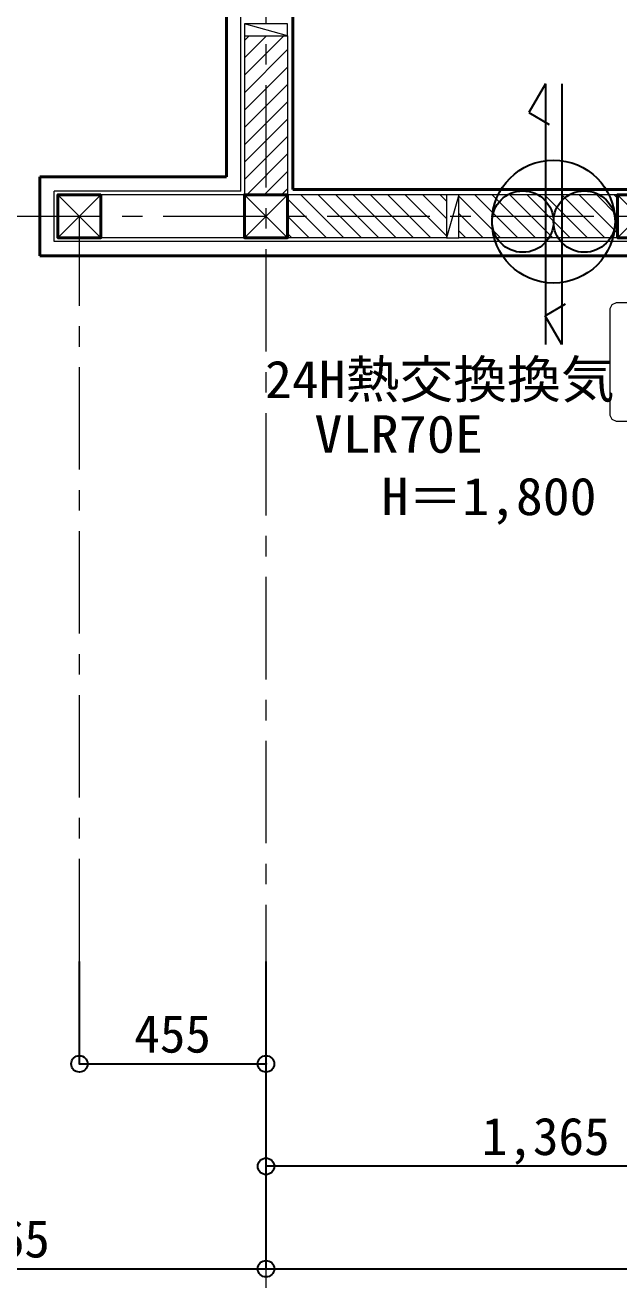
# Model space of a CAD drawing. Units: millimetres at full size, sheet at 1:50. Extents: x -21826 to 54909, y -26252 to 22610.
# Drawn here: x -4379 to -2931, y 10352 to 13414 of the extents above; entities that cross this region are included whole.
import ezdxf
from ezdxf.enums import TextEntityAlignment as Align

# ---------------------------------------------------------------- set-up
doc = ezdxf.new("R2010")
doc.units = ezdxf.units.MM
doc.header["$LTSCALE"] = 50
doc.header["$PDMODE"] = 32
doc.header["$PDSIZE"] = 40
doc.linetypes.add('CHAIN1', pattern=[8, 5, -1, 1, -1])
for name, color, linetype, lineweight in [('3-1_通り芯・通り番号', 7, 'Continuous', 25), ('3-2_柱(黄)', 4, 'Continuous', 9), ('3-3_仕上線(黄)', 3, 'Continuous', 40), ('3-4_下地・間柱(水色)', 4, 'Continuous', 9), ('3-6_住宅設備・造作', 4, 'Continuous', 9), ('3-8_ハッチング', 4, 'Continuous', 9), ('3-9_建築設備', 5, 'Continuous', 25), ('3-F_寸法・方位', 7, 'Continuous', 25)]:
    doc.layers.add(name, color=color, linetype=linetype, lineweight=lineweight)
doc.styles.add('ＭＳ ゴシック', font='')
doc.styles.get('ＭＳ ゴシック').set_extended_font_data('MS Gothic')

msp = doc.modelspace()

# ---------------------------------------------------------------- linework, layer by layer
at = {"layer": '3-1_通り芯・通り番号', "color": 1, "linetype": 'CHAIN1', "lineweight": 18}
for p, q in [((-3791.26, 10217.22), (-3791.26, 22010.74)), ((-7242.18, 12947.22), (7013.44, 12947.22)), ((-4246.26, 11129.03), (-4246.26, 12947.22))]:
    msp.add_line(p, q, dxfattribs=at)
at = {"layer": '3-2_柱(黄)'}
for p, q in [((-4193.76, 12894.72), (-4298.76, 12999.72)), ((-4193.76, 12999.72), (-4298.76, 12894.72)), ((-3738.76, 12894.72), (-3843.76, 12999.72)), ((-3738.76, 12999.72), (-3843.76, 12894.72)), ((-2828.76, 12894.72), (-2933.76, 12999.72)), ((-2933.76, 12894.72), (-2828.76, 12999.72))]:
    msp.add_line(p, q, dxfattribs=at)
at = {"layer": '3-2_柱(黄)', "color": 3, "lineweight": 40}
for points in [[(-4193.76, 12999.72), (-4298.76, 12999.72), (-4298.76, 12894.72), (-4193.76, 12894.72)], [(-3738.76, 12999.72), (-3843.76, 12999.72), (-3843.76, 12894.72), (-3738.76, 12894.72)], [(-2828.76, 12894.72), (-2828.76, 12999.72), (-2933.76, 12999.72), (-2933.76, 12894.72)]]:
    msp.add_lwpolyline(points, close=True, dxfattribs=at)
at = {"layer": '3-3_仕上線(黄)'}
for p, q in [((-3887.76, 13043.72), (-3887.76, 13857.22)), ((-3726.26, 13012.22), (-3726.26, 13857.22)), ((-3887.76, 13043.72), (-4342.76, 13043.72)), ((-4342.76, 12850.72), (-4342.76, 13043.72)), ((-2881.26, 13012.22), (-3726.26, 13012.22)), ((-3791.26, 12850.72), (-4342.76, 12850.72)), ((-2881.26, 12850.72), (-3791.26, 12850.72))]:
    msp.add_line(p, q, dxfattribs=at)
at = {"layer": '3-4_下地・間柱(水色)'}
for p, q in [((-3852.76, 13008.72), (-3852.76, 13857.22)), ((-3738.76, 13387.22), (-3843.76, 13417.22)), ((-3843.76, 13387.22), (-3843.76, 12999.72)), ((-3738.76, 13387.22), (-3738.76, 12999.72)), ((-3852.76, 13008.72), (-4307.76, 13008.72)), ((-4307.76, 12885.72), (-4307.76, 13008.72)), ((-3843.76, 12999.72), (-4193.76, 12999.72)), ((-3351.26, 12999.72), (-3738.76, 12999.72)), ((-3321.26, 12999.72), (-3351.26, 12894.72)), ((-2933.76, 12999.72), (-3321.26, 12999.72)), ((-3843.76, 12894.72), (-4193.76, 12894.72)), ((-3351.26, 12894.72), (-3738.76, 12894.72)), ((-2933.76, 12894.72), (-3321.26, 12894.72)), ((-3791.26, 12885.72), (-4307.76, 12885.72)), ((-2881.26, 12885.72), (-3791.26, 12885.72))]:
    msp.add_line(p, q, dxfattribs=at)
for points in [[(-3843.76, 13387.22), (-3738.76, 13387.22), (-3738.76, 13417.22), (-3843.76, 13417.22)], [(-3321.26, 12894.72), (-3321.26, 12999.72), (-3351.26, 12999.72), (-3351.26, 12894.72)]]:
    msp.add_lwpolyline(points, close=True, dxfattribs=at)
at = {"layer": '3-6_住宅設備・造作'}
for p, q in [((-2947.8, 12731.28), (-2952.8, 12721.28)), ((-2952.8, 12721.28), (-2952.8, 12462.28)), ((-2937.8, 12736.28), (-2947.8, 12731.28)), ((-2187.8, 12736.28), (-2937.8, 12736.28)), ((-2952.8, 12462.28), (-2947.8, 12452.28)), ((-2947.8, 12452.28), (-2937.8, 12447.28)), ((-2937.8, 12447.28), (-2187.8, 12447.28))]:
    msp.add_line(p, q, dxfattribs=at)
at = {"layer": '3-8_ハッチング'}
for p, q in [((-3832.66, 13387.22), (-3843.76, 13376.12)), ((-3790.23, 13387.22), (-3843.76, 13333.7)), ((-3843.76, 13291.27), (-3747.81, 13387.22)), ((-3738.76, 13387.22), (-3738.76, 12999.72)), ((-3843.76, 13248.84), (-3738.76, 13353.84)), ((-3843.76, 13206.42), (-3738.76, 13311.42)), ((-3843.76, 13163.99), (-3738.76, 13268.99)), ((-3843.76, 13121.56), (-3738.76, 13226.56)), ((-3843.76, 13079.14), (-3738.76, 13184.14)), ((-3843.76, 13036.71), (-3738.76, 13141.71)), ((-3838.32, 12999.72), (-3738.76, 13099.28)), ((-3738.76, 13056.86), (-3795.9, 12999.72)), ((-3738.76, 13014.43), (-3753.47, 12999.72)), ((-3351.26, 12999.72), (-3738.76, 12999.72)), ((-3643.53, 12894.72), (-3738.76, 12989.95)), ((-3601.11, 12894.72), (-3706.11, 12999.72)), ((-3558.68, 12894.72), (-3663.68, 12999.72)), ((-3516.25, 12894.72), (-3621.25, 12999.72)), ((-3473.83, 12894.72), (-3578.83, 12999.72)), ((-3431.4, 12894.72), (-3536.4, 12999.72)), ((-3388.97, 12894.72), (-3493.97, 12999.72)), ((-3351.26, 12899.43), (-3451.55, 12999.72)), ((-3351.26, 12941.86), (-3409.12, 12999.72)), ((-3351.26, 12984.29), (-3366.69, 12999.72)), ((-2933.76, 12999.72), (-3321.26, 12999.72)), ((-3219.27, 12894.72), (-3321.26, 12996.71)), ((-3176.84, 12894.72), (-3281.84, 12999.72)), ((-3134.41, 12894.72), (-3239.41, 12999.72)), ((-3091.99, 12894.72), (-3196.99, 12999.72)), ((-3049.56, 12894.72), (-3154.56, 12999.72)), ((-3007.14, 12894.72), (-3112.14, 12999.72)), ((-2964.71, 12894.72), (-3069.71, 12999.72)), ((-2933.76, 12906.2), (-3027.28, 12999.72)), ((-2933.76, 12948.62), (-2984.86, 12999.72)), ((-2933.76, 12991.05), (-2942.43, 12999.72)), ((-3261.69, 12894.72), (-3321.26, 12954.29)), ((-3685.96, 12894.72), (-3738.76, 12947.52)), ((-3728.38, 12894.72), (-3738.76, 12905.1)), ((-3304.12, 12894.72), (-3321.26, 12911.86))]:
    msp.add_line(p, q, dxfattribs=at)
at = {"layer": '3-9_建築設備'}
for p, q in [((-3110.04, 13270.54), (-3150.59, 13200.31)), ((-3110.04, 13270.54), (-3110.04, 12634.29)), ((-3070.04, 13270.54), (-3070.04, 12634.29)), ((-3150.59, 13200.31), (-3100.65, 13171.48)), ((-3110.59, 12704.52), (-3060.65, 12733.36)), ((-3070.04, 12634.29), (-3110.59, 12704.52))]:
    msp.add_line(p, q, dxfattribs=at)
for centre, radius in [((-3090.04, 12934.29), 150), ((-3165.04, 12934.29), 75), ((-3015.04, 12934.29), 75)]:
    msp.add_circle(centre, radius, dxfattribs=at)
at = {"layer": '3-F_寸法・方位'}
for p, q in [((-4246.26, 10879.03), (-4246.26, 11129.03)), ((-3791.26, 10879.03), (-3791.26, 11129.03)), ((-4246.26, 10879.03), (-3791.26, 10879.03)), ((-3791.26, 10629.03), (-3791.26, 10879.03)), ((-3791.26, 10379.03), (-3791.26, 10629.03)), ((-2426.26, 10629.03), (-3791.26, 10629.03)), ((-5156.26, 10379.03), (-3791.26, 10379.03)), ((-3791.26, 10379.03), (5308.74, 10379.03))]:
    msp.add_line(p, q, dxfattribs=at)
for p in [(-4246.26, 10879.03), (-3791.26, 10879.03), (-3791.26, 10629.03), (-3791.26, 10379.03)]:
    msp.add_point(p, dxfattribs=at)

# ---------------------------------------------------------------- texts
at = {"layer": '3-9_建築設備', "color": 7, "style": 'ＭＳ ゴシック'}
for s, width, p in [('24H熱交換換気', 1.05, (-3793.53, 12476)), ('VLR70E', 1.1, (-3673.5, 12342.71)), ('H＝1,800', 1.05, (-3509.39, 12190.67))]:
    msp.add_text(s, height=91.64, dxfattribs=dict(at, width=width)).set_placement(p, align=Align.BOTTOM_LEFT)
at = {"layer": '3-F_寸法・方位', "style": 'ＭＳ ゴシック'}
for s, p in [('455', (-4112.51, 10879.03)), ('1,365', (-3265.01, 10629.03)), ('1,365', (-4630.01, 10379.03))]:
    msp.add_text(s, height=91.64, dxfattribs=at).set_placement(p, align=Align.BOTTOM_LEFT)

doc.saveas('drawing.dxf')
